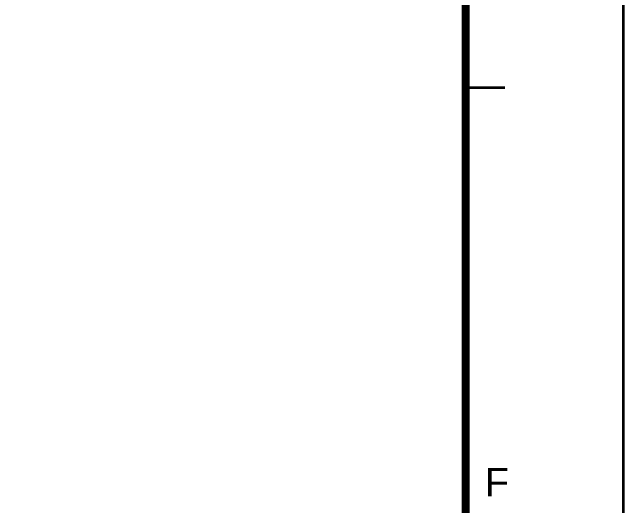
# Paper-space layout 'Layout1' of a CAD drawing. Header units: inches. Extents: x -0.3 to 11.4, y -0.3 to 8.
# Drawn here: x 10.649 to 11.417, y 5.342 to 5.96 of the extents above; entities that cross this region are included whole.
import ezdxf
from ezdxf.enums import TextEntityAlignment as Align

# ---------------------------------------------------------------- set-up
doc = ezdxf.new("R2010")
doc.units = ezdxf.units.IN
doc.header["$MEASUREMENT"] = 0
doc.layers.add('G-ANNO-NPLT', color=210, linetype='Continuous', plot=False)
doc.layers.add('G-ANNO-TEXT', color=3, linetype='Continuous')
doc.layers.add('G-ANNO-TTLB', color=3, linetype='Continuous')
doc.styles.add('ARIAL', font='Arial.ttf')

# ---------------------------------------------------------------- blocks, each defined once
blk = doc.blocks.new('A1_GRID_LAYOUT')
at = {"layer": 'G-ANNO-NPLT', "const_width": 0.18}
blk.add_lwpolyline([(594, 0), (594, 420), (0, 420), (0, 0)], dxfattribs=at)
at = {"layer": 'G-ANNO-TTLB', "const_width": 0.5, "flags": 128}
blk.add_lwpolyline([(25, 409), (25, 10), (584, 10), (584, 409)], close=True, dxfattribs=at)
at = {"layer": 'G-ANNO-TTLB', "const_width": 0.18, "flags": 128}
blk.add_lwpolyline([(586.5, 310), (584, 310)], dxfattribs=at)
at = {"layer": 'G-ANNO-TEXT', "style": 'ARIAL'}
blk.add_text('F', height=1.8, dxfattribs=at).set_placement((585.983, 285), align=Align.MIDDLE_CENTER)

psp = doc.layouts.get("Layout1")

# ---------------------------------------------------------------- block references
at = {"xscale": 0.01977277110999556, "yscale": 0.01977277110999556, "zscale": 0.01977277110999556}
psp.add_blockref('A1_GRID_LAYOUT', (-0.3297, -0.26402), dxfattribs=at)

doc.saveas('drawing.dxf')
